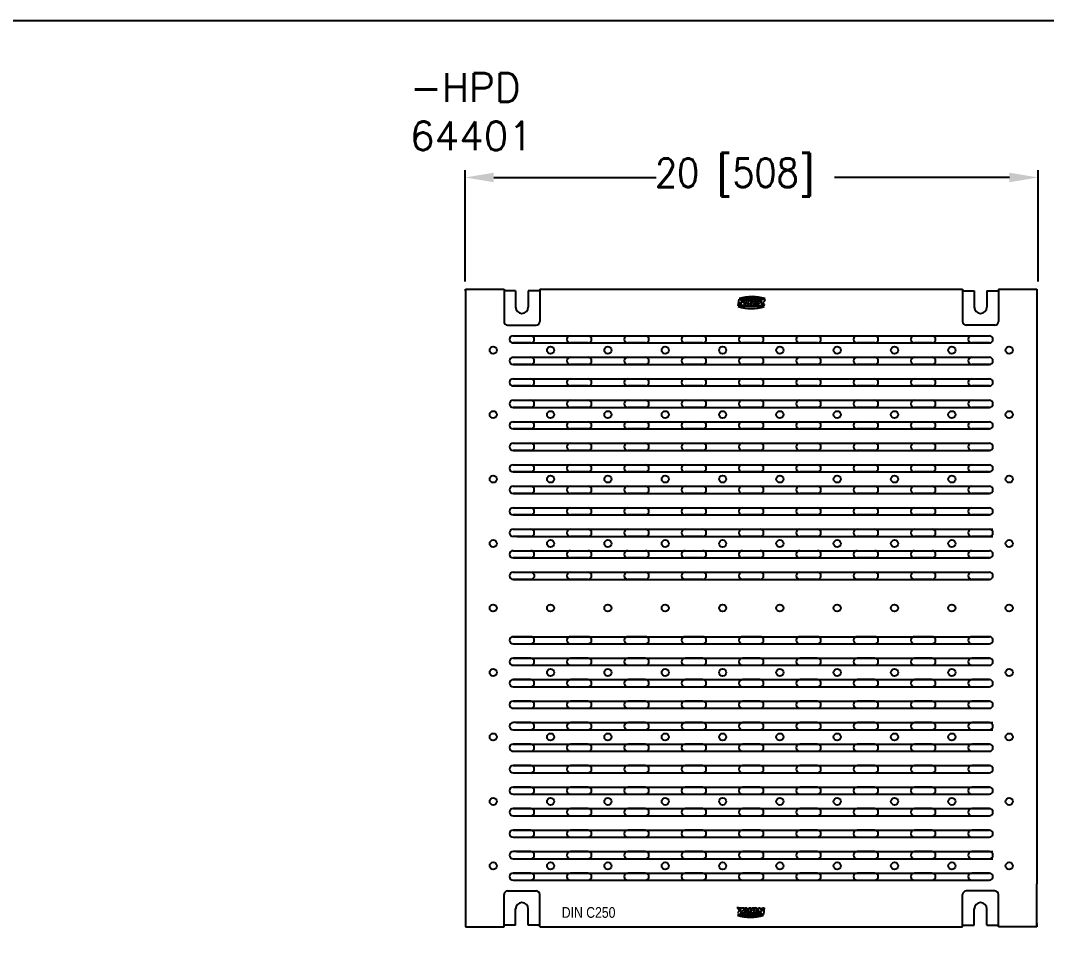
# Model space of a CAD drawing. Extents: x 196 to 587, y -81 to 16.
# Drawn here: x 393.94 to 429.73, y -16.42 to 15.66 of the extents above; entities that cross this region are included whole.
import ezdxf

# ---------------------------------------------------------------- set-up
doc = ezdxf.new("R2010")
doc.units = 0
doc.header["$LTSCALE"] = 4
doc.header["$MEASUREMENT"] = 0
doc.layers.get('0').update_dxf_attribs({"linetype": 'CONTINUOUS'})
doc.layers.get('DEFPOINTS').update_dxf_attribs({"linetype": 'CONTINUOUS'})
doc.layers.add('DIM', color=2, linetype='CONTINUOUS')
doc.styles.add('FT_FONT', font='ROMANS.SHX', dxfattribs={"width": 0.9})
doc.styles.get("Standard").update_dxf_attribs({"font": 'txt.shx', "height": 1})
doc.styles.add('STYLE2', font='txt', dxfattribs={"width": 0.85})
doc.dimstyles.get("Standard").update_dxf_attribs({"dimtxt": 0.384208, "dimasz": 0.1875, "dimexe": 0.612, "dimexo": 0.2125, "dimgap": 0.09, "dimtad": 0, "dimtih": 1, "dimtoh": 1, "dimdec": 4, "dimzin": 0, "dimdsep": 46, "dimtxsty": 'FT_FONT', "dimcen": 0.306, "dimadec": 0, "dimazin": 0, "dimtfac": 1, "dimtdec": 4, "dimtofl": 0, "dimtmove": 0, "dimatfit": 3, "dimfxl": 0, "dimtolj": 1, "dimtzin": 0, "dimarcsym": 0})

# ---------------------------------------------------------------- blocks, each defined once
blk = doc.blocks.new('*U73')
at = {"layer": 'DIM', "color": 250, "style": 'FT_FONT', "width": 0.9}
blk.add_text('20 [508]', height=1, dxfattribs=at).set_placement((416.072, 9.846))
blk = doc.blocks.new('*D9')
at = {"layer": 'DEFPOINTS', "color": 0}
for p in [(429.439, 10.179), (409.447, 6.278), (429.439, 6.278)]:
    blk.add_point(p, dxfattribs=at)
at = {"layer": 'DIM', "color": 250}
for p, q in [((409.447, 6.553), (409.447, 10.429)), ((429.439, 6.553), (429.439, 10.429)), ((410.447, 10.179), (416.11, 10.179)), ((428.439, 10.179), (422.333, 10.179))]:
    blk.add_line(p, q, dxfattribs=at)
for points in [[(410.447, 10.346), (410.447, 10.013), (409.447, 10.179)], [(428.439, 10.346), (428.439, 10.013), (429.439, 10.179)]]:
    blk.add_solid(points, dxfattribs=at)
at = {"layer": 'DIM'}
blk.add_blockref('*U73', (0, 0), dxfattribs=at)

msp = doc.modelspace()

# ---------------------------------------------------------------- linework, layer by layer
at = {"color": 250}
for p, q in [((409.46115, 6.27781), (409.46115, 4.77781)), ((409.46115, 6.27781), (410.8049, 6.27781)), ((410.8049, 6.27781), (410.8049, 5.15281)), ((411.21115, 6.22525), (410.8049, 6.22525)), ((411.21115, 6.22525), (411.21115, 5.65281)), ((411.64865, 6.22525), (411.64865, 5.65281)), ((412.0549, 6.22525), (411.64865, 6.22525)), ((412.0549, 6.27781), (426.8049, 6.27781)), ((412.0549, 6.27781), (412.0549, 5.15281)), ((426.8049, 6.27781), (426.8049, 5.15281)), ((426.8049, 6.22525), (427.21115, 6.22525)), ((427.21115, 6.22525), (427.21115, 5.65281)), ((427.64865, 6.22525), (427.64865, 5.65281)), ((427.64865, 6.22525), (428.0549, 6.22525)), ((428.0549, 6.27781), (428.0549, 5.15281)), ((428.0549, 6.27781), (429.39865, 6.27781)), ((429.39865, 6.27781), (429.39865, -14.47219)), ((418.97567, 5.69699), (419.00474, 5.92954)), ((419.91369, 5.95538), (419.00474, 5.95538)), ((419.00474, 5.92954), (419.06984, 5.92954)), ((419.04077, 5.69699), (419.05632, 5.82138)), ((419.11564, 5.69699), (419.05632, 5.82138)), ((419.12916, 5.80515), (419.06984, 5.92954)), ((419.12916, 5.80515), (419.14471, 5.92954)), ((419.14471, 5.92954), (419.20981, 5.92954)), ((419.18074, 5.69699), (419.20981, 5.92954)), ((419.21901, 5.76671), (419.22027, 5.77674)), ((419.23935, 5.92954), (419.25932, 5.82683)), ((419.23937, 5.92954), (419.30447, 5.92954)), ((419.29796, 5.76987), (419.2988, 5.77655)), ((419.30447, 5.92954), (419.32068, 5.84614)), ((419.35751, 5.75495), (419.31113, 5.75495)), ((419.36167, 5.78818), (419.31196, 5.78818)), ((419.36891, 5.84614), (419.32068, 5.84614)), ((419.35751, 5.75495), (419.36167, 5.78818)), ((419.36891, 5.84614), (419.37934, 5.92954)), ((419.37934, 5.92954), (419.44444, 5.92954)), ((419.41537, 5.69699), (419.44444, 5.92954)), ((419.44493, 5.69699), (419.46268, 5.83901)), ((419.52732, 5.83536), (419.51003, 5.69699)), ((419.56333, 5.87157), (419.56008, 5.87157)), ((419.56523, 5.92954), (419.59125, 5.92954)), ((419.5849, 5.69699), (419.60236, 5.83672)), ((419.65, 5.69699), (419.66817, 5.84241)), ((419.67955, 5.69699), (419.6868, 5.75495)), ((419.6868, 5.75495), (419.81627, 5.87157)), ((419.70137, 5.87157), (419.70862, 5.92954)), ((419.70137, 5.87157), (419.81627, 5.87157)), ((419.70862, 5.92954), (419.91369, 5.92954)), ((419.77696, 5.75495), (419.90644, 5.87157)), ((419.89187, 5.75495), (419.77696, 5.75495)), ((419.88462, 5.69699), (419.89187, 5.75495)), ((419.90644, 5.87157), (419.91369, 5.92954)), ((419.04077, 5.69699), (418.97567, 5.69699)), ((419.88462, 5.67115), (418.97567, 5.67115)), ((419.18074, 5.69699), (419.11564, 5.69699)), ((419.41537, 5.69699), (419.28054, 5.69699)), ((419.51003, 5.69699), (419.44493, 5.69699)), ((419.65, 5.69699), (419.5849, 5.69699)), ((419.88462, 5.69699), (419.67955, 5.69699)), ((410.9299, 5.02781), (411.9299, 5.02781)), ((427.9299, 5.02781), (426.9299, 5.02781)), ((409.46115, 4.77781), (409.46115, -14.47219)), ((411.1199, 4.65281), (411.73717, 4.65281)), ((411.1199, 4.65281), (427.73717, 4.65281)), ((411.73717, 4.40281), (411.1199, 4.40281)), ((411.12218, 4.40281), (427.73717, 4.40281)), ((413.1199, 4.65281), (413.73717, 4.65281)), ((413.73717, 4.40281), (413.1199, 4.40281)), ((415.1199, 4.65281), (415.73717, 4.65281)), ((415.73717, 4.40281), (415.1199, 4.40281)), ((417.1199, 4.65281), (417.73717, 4.65281)), ((417.73717, 4.40281), (417.1199, 4.40281)), ((419.1199, 4.65281), (419.73717, 4.65281)), ((419.73717, 4.40281), (419.1199, 4.40281)), ((421.1199, 4.65281), (421.73717, 4.65281)), ((421.73717, 4.40281), (421.1199, 4.40281)), ((423.1199, 4.65281), (423.73717, 4.65281)), ((423.73717, 4.40281), (423.1199, 4.40281)), ((425.1199, 4.65281), (425.73717, 4.65281)), ((425.73717, 4.40281), (425.1199, 4.40281)), ((427.1199, 4.65281), (427.73717, 4.65281)), ((427.73717, 4.40281), (427.1199, 4.40281)), ((411.1199, 3.90281), (411.73717, 3.90281)), ((411.1199, 3.90281), (427.73717, 3.90281)), ((411.73717, 3.65281), (411.1199, 3.65281)), ((411.12218, 3.65281), (427.73717, 3.65281)), ((413.1199, 3.90281), (413.73717, 3.90281)), ((413.73717, 3.65281), (413.1199, 3.65281)), ((415.1199, 3.90281), (415.73717, 3.90281)), ((415.73717, 3.65281), (415.1199, 3.65281)), ((417.1199, 3.90281), (417.73717, 3.90281)), ((417.73717, 3.65281), (417.1199, 3.65281)), ((419.1199, 3.90281), (419.73717, 3.90281)), ((419.73717, 3.65281), (419.1199, 3.65281)), ((421.1199, 3.90281), (421.73717, 3.90281)), ((421.73717, 3.65281), (421.1199, 3.65281)), ((423.1199, 3.90281), (423.73717, 3.90281)), ((423.73717, 3.65281), (423.1199, 3.65281)), ((425.1199, 3.90281), (425.73717, 3.90281)), ((425.73717, 3.65281), (425.1199, 3.65281)), ((427.1199, 3.90281), (427.73717, 3.90281)), ((427.73717, 3.65281), (427.1199, 3.65281)), ((411.1199, 3.15281), (411.73717, 3.15281)), ((411.1199, 3.15281), (427.73717, 3.15281)), ((411.73717, 2.90281), (411.1199, 2.90281)), ((411.12218, 2.90281), (427.73717, 2.90281)), ((413.1199, 3.15281), (413.73717, 3.15281)), ((413.73717, 2.90281), (413.1199, 2.90281)), ((415.1199, 3.15281), (415.73717, 3.15281)), ((415.73717, 2.90281), (415.1199, 2.90281)), ((417.1199, 3.15281), (417.73717, 3.15281)), ((417.73717, 2.90281), (417.1199, 2.90281)), ((419.1199, 3.15281), (419.73717, 3.15281)), ((419.73717, 2.90281), (419.1199, 2.90281)), ((421.1199, 3.15281), (421.73717, 3.15281)), ((421.73717, 2.90281), (421.1199, 2.90281)), ((423.1199, 3.15281), (423.73717, 3.15281)), ((423.73717, 2.90281), (423.1199, 2.90281)), ((425.1199, 3.15281), (425.73717, 3.15281)), ((425.73717, 2.90281), (425.1199, 2.90281)), ((427.1199, 3.15281), (427.73717, 3.15281)), ((427.73717, 2.90281), (427.1199, 2.90281)), ((411.1199, 2.40281), (411.73717, 2.40281)), ((411.1199, 2.40281), (427.73717, 2.40281)), ((411.73717, 2.15281), (411.1199, 2.15281)), ((411.12218, 2.15281), (427.73717, 2.15281)), ((413.1199, 2.40281), (413.73717, 2.40281)), ((413.73717, 2.15281), (413.1199, 2.15281)), ((415.1199, 2.40281), (415.73717, 2.40281)), ((415.73717, 2.15281), (415.1199, 2.15281)), ((417.1199, 2.40281), (417.73717, 2.40281)), ((417.73717, 2.15281), (417.1199, 2.15281)), ((419.1199, 2.40281), (419.73717, 2.40281)), ((419.73717, 2.15281), (419.1199, 2.15281)), ((421.1199, 2.40281), (421.73717, 2.40281)), ((421.73717, 2.15281), (421.1199, 2.15281)), ((423.1199, 2.40281), (423.73717, 2.40281)), ((423.73717, 2.15281), (423.1199, 2.15281)), ((425.1199, 2.40281), (425.73717, 2.40281)), ((425.73717, 2.15281), (425.1199, 2.15281)), ((427.1199, 2.40281), (427.73717, 2.40281)), ((427.73717, 2.15281), (427.1199, 2.15281)), ((411.1199, 1.65281), (411.73717, 1.65281)), ((411.1199, 1.65281), (427.73717, 1.65281)), ((413.1199, 1.65281), (413.73717, 1.65281)), ((415.1199, 1.65281), (415.73717, 1.65281)), ((417.1199, 1.65281), (417.73717, 1.65281)), ((419.1199, 1.65281), (419.73717, 1.65281)), ((421.1199, 1.65281), (421.73717, 1.65281)), ((423.1199, 1.65281), (423.73717, 1.65281)), ((425.1199, 1.65281), (425.73717, 1.65281)), ((427.1199, 1.65281), (427.73717, 1.65281)), ((411.73717, 1.40281), (411.1199, 1.40281)), ((411.12218, 1.40281), (427.73717, 1.40281)), ((413.73717, 1.40281), (413.1199, 1.40281)), ((415.73717, 1.40281), (415.1199, 1.40281)), ((417.73717, 1.40281), (417.1199, 1.40281)), ((419.73717, 1.40281), (419.1199, 1.40281)), ((421.73717, 1.40281), (421.1199, 1.40281)), ((423.73717, 1.40281), (423.1199, 1.40281)), ((425.73717, 1.40281), (425.1199, 1.40281)), ((427.73717, 1.40281), (427.1199, 1.40281)), ((411.1199, 0.90281), (411.73717, 0.90281)), ((411.1199, 0.90281), (427.73717, 0.90281)), ((413.1199, 0.90281), (413.73717, 0.90281)), ((415.1199, 0.90281), (415.73717, 0.90281)), ((417.1199, 0.90281), (417.73717, 0.90281)), ((419.1199, 0.90281), (419.73717, 0.90281)), ((421.1199, 0.90281), (421.73717, 0.90281)), ((423.1199, 0.90281), (423.73717, 0.90281)), ((425.1199, 0.90281), (425.73717, 0.90281)), ((427.1199, 0.90281), (427.73717, 0.90281)), ((411.73717, 0.65281), (411.1199, 0.65281)), ((411.12218, 0.65281), (427.73717, 0.65281)), ((413.73717, 0.65281), (413.1199, 0.65281)), ((415.73717, 0.65281), (415.1199, 0.65281)), ((417.73717, 0.65281), (417.1199, 0.65281)), ((419.73717, 0.65281), (419.1199, 0.65281)), ((421.73717, 0.65281), (421.1199, 0.65281)), ((423.73717, 0.65281), (423.1199, 0.65281)), ((425.73717, 0.65281), (425.1199, 0.65281)), ((427.73717, 0.65281), (427.1199, 0.65281)), ((411.1199, 0.15281), (411.73717, 0.15281)), ((411.1199, 0.15281), (427.73717, 0.15281)), ((413.1199, 0.15281), (413.73717, 0.15281)), ((415.1199, 0.15281), (415.73717, 0.15281)), ((417.1199, 0.15281), (417.73717, 0.15281)), ((419.1199, 0.15281), (419.73717, 0.15281)), ((421.1199, 0.15281), (421.73717, 0.15281)), ((423.1199, 0.15281), (423.73717, 0.15281)), ((425.1199, 0.15281), (425.73717, 0.15281)), ((427.1199, 0.15281), (427.73717, 0.15281)), ((411.73717, -0.09719), (411.1199, -0.09719)), ((411.12218, -0.09719), (427.73717, -0.09719)), ((413.73717, -0.09719), (413.1199, -0.09719)), ((415.73717, -0.09719), (415.1199, -0.09719)), ((417.73717, -0.09719), (417.1199, -0.09719)), ((419.73717, -0.09719), (419.1199, -0.09719)), ((421.73717, -0.09719), (421.1199, -0.09719)), ((423.73717, -0.09719), (423.1199, -0.09719)), ((425.73717, -0.09719), (425.1199, -0.09719)), ((427.73717, -0.09719), (427.1199, -0.09719)), ((411.1199, -0.59719), (411.73717, -0.59719)), ((411.1199, -0.59719), (427.73717, -0.59719)), ((413.1199, -0.59719), (413.73717, -0.59719)), ((415.1199, -0.59719), (415.73717, -0.59719)), ((417.1199, -0.59719), (417.73717, -0.59719)), ((419.1199, -0.59719), (419.73717, -0.59719)), ((421.1199, -0.59719), (421.73717, -0.59719)), ((423.1199, -0.59719), (423.73717, -0.59719)), ((425.1199, -0.59719), (425.73717, -0.59719)), ((427.1199, -0.59719), (427.73717, -0.59719)), ((411.73717, -0.84719), (411.1199, -0.84719)), ((411.12218, -0.84719), (427.73717, -0.84719)), ((413.73717, -0.84719), (413.1199, -0.84719)), ((415.73717, -0.84719), (415.1199, -0.84719)), ((417.73717, -0.84719), (417.1199, -0.84719)), ((419.73717, -0.84719), (419.1199, -0.84719)), ((421.73717, -0.84719), (421.1199, -0.84719)), ((423.73717, -0.84719), (423.1199, -0.84719)), ((425.73717, -0.84719), (425.1199, -0.84719)), ((427.73717, -0.84719), (427.1199, -0.84719)), ((411.1199, -1.34719), (411.73717, -1.34719)), ((411.1199, -1.34719), (427.73717, -1.34719)), ((413.1199, -1.34719), (413.73717, -1.34719)), ((415.1199, -1.34719), (415.73717, -1.34719)), ((417.1199, -1.34719), (417.73717, -1.34719)), ((419.1199, -1.34719), (419.73717, -1.34719)), ((421.1199, -1.34719), (421.73717, -1.34719)), ((423.1199, -1.34719), (423.73717, -1.34719)), ((425.1199, -1.34719), (425.73717, -1.34719)), ((427.1199, -1.34719), (427.73717, -1.34719)), ((411.73717, -1.59719), (411.1199, -1.59719)), ((411.12218, -1.59719), (427.73717, -1.59719)), ((413.73717, -1.59719), (413.1199, -1.59719)), ((415.73717, -1.59719), (415.1199, -1.59719)), ((417.73717, -1.59719), (417.1199, -1.59719)), ((419.73717, -1.59719), (419.1199, -1.59719)), ((421.73717, -1.59719), (421.1199, -1.59719)), ((423.73717, -1.59719), (423.1199, -1.59719)), ((425.73717, -1.59719), (425.1199, -1.59719)), ((427.73717, -1.59719), (427.1199, -1.59719)), ((411.1199, -2.09719), (411.73717, -2.09719)), ((411.2449, -2.09719), (427.86217, -2.09719)), ((413.1199, -2.09719), (413.73717, -2.09719)), ((415.1199, -2.09719), (415.73717, -2.09719)), ((417.1199, -2.09719), (417.73717, -2.09719)), ((419.1199, -2.09719), (419.73717, -2.09719)), ((421.1199, -2.09719), (421.73717, -2.09719)), ((423.1199, -2.09719), (423.73717, -2.09719)), ((425.1199, -2.09719), (425.73717, -2.09719)), ((427.1199, -2.09719), (427.73717, -2.09719)), ((411.73717, -2.34719), (411.1199, -2.34719)), ((411.24718, -2.34719), (427.86217, -2.34719)), ((413.73717, -2.34719), (413.1199, -2.34719)), ((415.73717, -2.34719), (415.1199, -2.34719)), ((417.73717, -2.34719), (417.1199, -2.34719)), ((419.73717, -2.34719), (419.1199, -2.34719)), ((421.73717, -2.34719), (421.1199, -2.34719)), ((423.73717, -2.34719), (423.1199, -2.34719)), ((425.73717, -2.34719), (425.1199, -2.34719)), ((427.73717, -2.34719), (427.1199, -2.34719)), ((411.1199, -2.84719), (411.73717, -2.84719)), ((411.1199, -2.84719), (427.73717, -2.84719)), ((413.1199, -2.84719), (413.73717, -2.84719)), ((415.1199, -2.84719), (415.73717, -2.84719)), ((417.1199, -2.84719), (417.73717, -2.84719)), ((419.1199, -2.84719), (419.73717, -2.84719)), ((421.1199, -2.84719), (421.73717, -2.84719)), ((423.1199, -2.84719), (423.73717, -2.84719)), ((425.1199, -2.84719), (425.73717, -2.84719)), ((427.1199, -2.84719), (427.73717, -2.84719)), ((411.73717, -3.09719), (411.1199, -3.09719)), ((411.12218, -3.09719), (427.73717, -3.09719)), ((413.73717, -3.09719), (413.1199, -3.09719)), ((415.73717, -3.09719), (415.1199, -3.09719)), ((417.73717, -3.09719), (417.1199, -3.09719)), ((419.73717, -3.09719), (419.1199, -3.09719)), ((421.73717, -3.09719), (421.1199, -3.09719)), ((423.73717, -3.09719), (423.1199, -3.09719)), ((425.73717, -3.09719), (425.1199, -3.09719)), ((427.73717, -3.09719), (427.1199, -3.09719)), ((411.1199, -3.59719), (427.73717, -3.59719)), ((411.12218, -3.84719), (427.73717, -3.84719)), ((413.1199, -3.59719), (413.73717, -3.59719)), ((413.73717, -3.84719), (413.1199, -3.84719)), ((415.1199, -3.59719), (415.73717, -3.59719)), ((415.73717, -3.84719), (415.1199, -3.84719)), ((417.1199, -3.59719), (417.73717, -3.59719)), ((417.73717, -3.84719), (417.1199, -3.84719)), ((419.1199, -3.59719), (419.73717, -3.59719)), ((419.73717, -3.84719), (419.1199, -3.84719)), ((421.1199, -3.59719), (421.73717, -3.59719)), ((421.73717, -3.84719), (421.1199, -3.84719)), ((423.1199, -3.59719), (423.73717, -3.59719)), ((423.73717, -3.84719), (423.1199, -3.84719)), ((425.1199, -3.59719), (425.73717, -3.59719)), ((425.73717, -3.84719), (425.1199, -3.84719)), ((427.1199, -3.59719), (427.73717, -3.59719)), ((427.73717, -3.84719), (427.1199, -3.84719)), ((411.73717, -5.84719), (411.1199, -5.84719)), ((411.1199, -5.84719), (427.73717, -5.84719)), ((413.73717, -5.84719), (413.1199, -5.84719)), ((415.73717, -5.84719), (415.1199, -5.84719)), ((417.73717, -5.84719), (417.1199, -5.84719)), ((419.73717, -5.84719), (419.1199, -5.84719)), ((421.73717, -5.84719), (421.1199, -5.84719)), ((423.73717, -5.84719), (423.1199, -5.84719)), ((425.73717, -5.84719), (425.1199, -5.84719)), ((427.73717, -5.84719), (427.1199, -5.84719)), ((411.1199, -6.09719), (411.73717, -6.09719)), ((411.12218, -6.09719), (427.73717, -6.09719)), ((413.1199, -6.09719), (413.73717, -6.09719)), ((415.1199, -6.09719), (415.73717, -6.09719)), ((417.1199, -6.09719), (417.73717, -6.09719)), ((419.1199, -6.09719), (419.73717, -6.09719)), ((421.1199, -6.09719), (421.73717, -6.09719)), ((423.1199, -6.09719), (423.73717, -6.09719)), ((425.1199, -6.09719), (425.73717, -6.09719)), ((427.1199, -6.09719), (427.73717, -6.09719)), ((411.73717, -6.59719), (411.1199, -6.59719)), ((411.1199, -6.59719), (427.73717, -6.59719)), ((413.73717, -6.59719), (413.1199, -6.59719)), ((415.73717, -6.59719), (415.1199, -6.59719)), ((417.73717, -6.59719), (417.1199, -6.59719)), ((419.73717, -6.59719), (419.1199, -6.59719)), ((421.73717, -6.59719), (421.1199, -6.59719)), ((423.73717, -6.59719), (423.1199, -6.59719)), ((425.73717, -6.59719), (425.1199, -6.59719)), ((427.73717, -6.59719), (427.1199, -6.59719)), ((411.1199, -6.84719), (411.73717, -6.84719)), ((411.12218, -6.84719), (427.73717, -6.84719)), ((413.1199, -6.84719), (413.73717, -6.84719)), ((415.1199, -6.84719), (415.73717, -6.84719)), ((417.1199, -6.84719), (417.73717, -6.84719)), ((419.1199, -6.84719), (419.73717, -6.84719)), ((421.1199, -6.84719), (421.73717, -6.84719)), ((423.1199, -6.84719), (423.73717, -6.84719)), ((425.1199, -6.84719), (425.73717, -6.84719)), ((427.1199, -6.84719), (427.73717, -6.84719)), ((411.73717, -7.34719), (411.1199, -7.34719)), ((411.1199, -7.34719), (427.73717, -7.34719)), ((413.73717, -7.34719), (413.1199, -7.34719)), ((415.73717, -7.34719), (415.1199, -7.34719)), ((417.73717, -7.34719), (417.1199, -7.34719)), ((419.73717, -7.34719), (419.1199, -7.34719)), ((421.73717, -7.34719), (421.1199, -7.34719)), ((423.73717, -7.34719), (423.1199, -7.34719)), ((425.73717, -7.34719), (425.1199, -7.34719)), ((427.73717, -7.34719), (427.1199, -7.34719)), ((411.1199, -7.59719), (411.73717, -7.59719)), ((411.12218, -7.59719), (427.73717, -7.59719)), ((413.1199, -7.59719), (413.73717, -7.59719)), ((415.1199, -7.59719), (415.73717, -7.59719)), ((417.1199, -7.59719), (417.73717, -7.59719)), ((419.1199, -7.59719), (419.73717, -7.59719)), ((421.1199, -7.59719), (421.73717, -7.59719)), ((423.1199, -7.59719), (423.73717, -7.59719)), ((425.1199, -7.59719), (425.73717, -7.59719)), ((427.1199, -7.59719), (427.73717, -7.59719)), ((411.73717, -8.09719), (411.1199, -8.09719)), ((411.1199, -8.09719), (427.73717, -8.09719)), ((413.73717, -8.09719), (413.1199, -8.09719)), ((415.73717, -8.09719), (415.1199, -8.09719)), ((417.73717, -8.09719), (417.1199, -8.09719)), ((419.73717, -8.09719), (419.1199, -8.09719)), ((421.73717, -8.09719), (421.1199, -8.09719)), ((423.73717, -8.09719), (423.1199, -8.09719)), ((425.73717, -8.09719), (425.1199, -8.09719)), ((427.73717, -8.09719), (427.1199, -8.09719)), ((411.1199, -8.34719), (411.73717, -8.34719)), ((411.12218, -8.34719), (427.73717, -8.34719)), ((413.1199, -8.34719), (413.73717, -8.34719)), ((415.1199, -8.34719), (415.73717, -8.34719)), ((417.1199, -8.34719), (417.73717, -8.34719)), ((419.1199, -8.34719), (419.73717, -8.34719)), ((421.1199, -8.34719), (421.73717, -8.34719)), ((423.1199, -8.34719), (423.73717, -8.34719)), ((425.1199, -8.34719), (425.73717, -8.34719)), ((427.1199, -8.34719), (427.73717, -8.34719)), ((411.73717, -8.84719), (411.1199, -8.84719)), ((411.2449, -8.84719), (427.86217, -8.84719)), ((413.73717, -8.84719), (413.1199, -8.84719)), ((415.73717, -8.84719), (415.1199, -8.84719)), ((417.73717, -8.84719), (417.1199, -8.84719)), ((419.73717, -8.84719), (419.1199, -8.84719)), ((421.73717, -8.84719), (421.1199, -8.84719)), ((423.73717, -8.84719), (423.1199, -8.84719)), ((425.73717, -8.84719), (425.1199, -8.84719)), ((427.73717, -8.84719), (427.1199, -8.84719)), ((411.1199, -9.09719), (411.73717, -9.09719)), ((411.24718, -9.09719), (427.86217, -9.09719)), ((413.1199, -9.09719), (413.73717, -9.09719)), ((415.1199, -9.09719), (415.73717, -9.09719)), ((417.1199, -9.09719), (417.73717, -9.09719)), ((419.1199, -9.09719), (419.73717, -9.09719)), ((421.1199, -9.09719), (421.73717, -9.09719)), ((423.1199, -9.09719), (423.73717, -9.09719)), ((425.1199, -9.09719), (425.73717, -9.09719)), ((427.1199, -9.09719), (427.73717, -9.09719)), ((411.73717, -9.59719), (411.1199, -9.59719)), ((411.1199, -9.59719), (427.73717, -9.59719)), ((413.73717, -9.59719), (413.1199, -9.59719)), ((415.73717, -9.59719), (415.1199, -9.59719)), ((417.73717, -9.59719), (417.1199, -9.59719)), ((419.73717, -9.59719), (419.1199, -9.59719)), ((421.73717, -9.59719), (421.1199, -9.59719)), ((423.73717, -9.59719), (423.1199, -9.59719)), ((425.73717, -9.59719), (425.1199, -9.59719)), ((427.73717, -9.59719), (427.1199, -9.59719)), ((411.1199, -9.84719), (411.73717, -9.84719)), ((411.12218, -9.84719), (427.73717, -9.84719)), ((413.1199, -9.84719), (413.73717, -9.84719)), ((415.1199, -9.84719), (415.73717, -9.84719)), ((417.1199, -9.84719), (417.73717, -9.84719)), ((419.1199, -9.84719), (419.73717, -9.84719)), ((421.1199, -9.84719), (421.73717, -9.84719)), ((423.1199, -9.84719), (423.73717, -9.84719)), ((425.1199, -9.84719), (425.73717, -9.84719)), ((427.1199, -9.84719), (427.73717, -9.84719)), ((411.73717, -10.34719), (411.1199, -10.34719)), ((411.1199, -10.34719), (427.73717, -10.34719)), ((413.73717, -10.34719), (413.1199, -10.34719)), ((415.73717, -10.34719), (415.1199, -10.34719)), ((417.73717, -10.34719), (417.1199, -10.34719)), ((419.73717, -10.34719), (419.1199, -10.34719)), ((421.73717, -10.34719), (421.1199, -10.34719)), ((423.73717, -10.34719), (423.1199, -10.34719)), ((425.73717, -10.34719), (425.1199, -10.34719)), ((427.73717, -10.34719), (427.1199, -10.34719)), ((411.1199, -10.59719), (411.73717, -10.59719)), ((411.12218, -10.59719), (427.73717, -10.59719)), ((413.1199, -10.59719), (413.73717, -10.59719)), ((415.1199, -10.59719), (415.73717, -10.59719)), ((417.1199, -10.59719), (417.73717, -10.59719)), ((419.1199, -10.59719), (419.73717, -10.59719)), ((421.1199, -10.59719), (421.73717, -10.59719)), ((423.1199, -10.59719), (423.73717, -10.59719)), ((425.1199, -10.59719), (425.73717, -10.59719)), ((427.1199, -10.59719), (427.73717, -10.59719)), ((411.73717, -11.09719), (411.1199, -11.09719)), ((411.1199, -11.09719), (427.73717, -11.09719)), ((411.1199, -11.34719), (411.73717, -11.34719)), ((411.12218, -11.34719), (427.73717, -11.34719)), ((413.73717, -11.09719), (413.1199, -11.09719)), ((413.1199, -11.34719), (413.73717, -11.34719)), ((415.73717, -11.09719), (415.1199, -11.09719)), ((415.1199, -11.34719), (415.73717, -11.34719)), ((417.73717, -11.09719), (417.1199, -11.09719)), ((417.1199, -11.34719), (417.73717, -11.34719)), ((419.73717, -11.09719), (419.1199, -11.09719)), ((419.1199, -11.34719), (419.73717, -11.34719)), ((421.73717, -11.09719), (421.1199, -11.09719)), ((421.1199, -11.34719), (421.73717, -11.34719)), ((423.73717, -11.09719), (423.1199, -11.09719)), ((423.1199, -11.34719), (423.73717, -11.34719)), ((425.73717, -11.09719), (425.1199, -11.09719)), ((425.1199, -11.34719), (425.73717, -11.34719)), ((427.73717, -11.09719), (427.1199, -11.09719)), ((427.1199, -11.34719), (427.73717, -11.34719)), ((411.73717, -11.84719), (411.1199, -11.84719)), ((411.1199, -11.84719), (427.73717, -11.84719)), ((411.1199, -12.09719), (411.73717, -12.09719)), ((411.12218, -12.09719), (427.73717, -12.09719)), ((413.73717, -11.84719), (413.1199, -11.84719)), ((413.1199, -12.09719), (413.73717, -12.09719)), ((415.73717, -11.84719), (415.1199, -11.84719)), ((415.1199, -12.09719), (415.73717, -12.09719)), ((417.73717, -11.84719), (417.1199, -11.84719)), ((417.1199, -12.09719), (417.73717, -12.09719)), ((419.73717, -11.84719), (419.1199, -11.84719)), ((419.1199, -12.09719), (419.73717, -12.09719)), ((421.73717, -11.84719), (421.1199, -11.84719)), ((421.1199, -12.09719), (421.73717, -12.09719)), ((423.73717, -11.84719), (423.1199, -11.84719)), ((423.1199, -12.09719), (423.73717, -12.09719)), ((425.73717, -11.84719), (425.1199, -11.84719)), ((425.1199, -12.09719), (425.73717, -12.09719)), ((427.73717, -11.84719), (427.1199, -11.84719)), ((427.1199, -12.09719), (427.73717, -12.09719)), ((411.73717, -12.59719), (411.1199, -12.59719)), ((411.1199, -12.59719), (427.73717, -12.59719)), ((411.1199, -12.84719), (411.73717, -12.84719)), ((411.12218, -12.84719), (427.73717, -12.84719)), ((413.73717, -12.59719), (413.1199, -12.59719)), ((413.1199, -12.84719), (413.73717, -12.84719)), ((415.73717, -12.59719), (415.1199, -12.59719)), ((415.1199, -12.84719), (415.73717, -12.84719)), ((417.73717, -12.59719), (417.1199, -12.59719)), ((417.1199, -12.84719), (417.73717, -12.84719)), ((419.73717, -12.59719), (419.1199, -12.59719)), ((419.1199, -12.84719), (419.73717, -12.84719)), ((421.73717, -12.59719), (421.1199, -12.59719)), ((421.1199, -12.84719), (421.73717, -12.84719)), ((423.73717, -12.59719), (423.1199, -12.59719)), ((423.1199, -12.84719), (423.73717, -12.84719)), ((425.73717, -12.59719), (425.1199, -12.59719)), ((425.1199, -12.84719), (425.73717, -12.84719)), ((427.73717, -12.59719), (427.1199, -12.59719)), ((427.1199, -12.84719), (427.73717, -12.84719)), ((411.73717, -13.34719), (411.1199, -13.34719)), ((411.1199, -13.59719), (411.73717, -13.59719)), ((411.2449, -13.34719), (427.86217, -13.34719)), ((411.24718, -13.59719), (427.86217, -13.59719)), ((413.73717, -13.34719), (413.1199, -13.34719)), ((413.1199, -13.59719), (413.73717, -13.59719)), ((415.73717, -13.34719), (415.1199, -13.34719)), ((415.1199, -13.59719), (415.73717, -13.59719)), ((417.73717, -13.34719), (417.1199, -13.34719)), ((417.1199, -13.59719), (417.73717, -13.59719)), ((419.73717, -13.34719), (419.1199, -13.34719)), ((419.1199, -13.59719), (419.73717, -13.59719)), ((421.73717, -13.34719), (421.1199, -13.34719)), ((421.1199, -13.59719), (421.73717, -13.59719)), ((423.73717, -13.34719), (423.1199, -13.34719)), ((423.1199, -13.59719), (423.73717, -13.59719)), ((425.73717, -13.34719), (425.1199, -13.34719)), ((425.1199, -13.59719), (425.73717, -13.59719)), ((427.73717, -13.34719), (427.1199, -13.34719)), ((427.1199, -13.59719), (427.73717, -13.59719)), ((411.73717, -14.09719), (411.1199, -14.09719)), ((411.1199, -14.09719), (427.73717, -14.09719)), ((413.73717, -14.09719), (413.1199, -14.09719)), ((415.73717, -14.09719), (415.1199, -14.09719)), ((417.73717, -14.09719), (417.1199, -14.09719)), ((419.73717, -14.09719), (419.1199, -14.09719)), ((421.73717, -14.09719), (421.1199, -14.09719)), ((423.73717, -14.09719), (423.1199, -14.09719)), ((425.73717, -14.09719), (425.1199, -14.09719)), ((427.73717, -14.09719), (427.1199, -14.09719)), ((409.46115, -14.47219), (409.46115, -15.97219)), ((411.1199, -14.34719), (411.73717, -14.34719)), ((411.12218, -14.34719), (427.73717, -14.34719)), ((413.1199, -14.34719), (413.73717, -14.34719)), ((415.1199, -14.34719), (415.73717, -14.34719)), ((417.1199, -14.34719), (417.73717, -14.34719)), ((419.1199, -14.34719), (419.73717, -14.34719)), ((421.1199, -14.34719), (421.73717, -14.34719)), ((423.1199, -14.34719), (423.73717, -14.34719)), ((425.1199, -14.34719), (425.73717, -14.34719)), ((427.1199, -14.34719), (427.73717, -14.34719)), ((429.39865, -15.97219), (429.39865, -14.47219)), ((410.8049, -15.97219), (410.8049, -14.84719)), ((410.9299, -14.72219), (411.9299, -14.72219)), ((412.0549, -15.97219), (412.0549, -14.84719)), ((426.8049, -15.97219), (426.8049, -14.84719)), ((427.9299, -14.72219), (426.9299, -14.72219)), ((428.0549, -15.97219), (428.0549, -14.84719)), ((411.21115, -15.91964), (411.21115, -15.34719)), ((411.64865, -15.91964), (411.64865, -15.34719)), ((418.95336, -15.2805), (418.94612, -15.33847)), ((419.08309, -15.37059), (418.95361, -15.48721)), ((418.97543, -15.31263), (418.96819, -15.37059)), ((418.96819, -15.37059), (419.08309, -15.37059)), ((418.97543, -15.31263), (419.1805, -15.31263)), ((419.17325, -15.37059), (419.04378, -15.48721)), ((419.1805, -15.31263), (419.17325, -15.37059)), ((419.21006, -15.31263), (419.19188, -15.45805)), ((419.21006, -15.31263), (419.27516, -15.31263)), ((419.27516, -15.31263), (419.25769, -15.45236)), ((419.33273, -15.451), (419.35003, -15.31263)), ((419.35003, -15.31263), (419.41513, -15.31263)), ((419.41513, -15.31263), (419.39737, -15.45464)), ((419.44468, -15.31263), (419.41561, -15.54518)), ((419.44468, -15.31263), (419.57951, -15.31263)), ((419.50254, -15.37059), (419.49838, -15.40382)), ((419.50254, -15.37059), (419.54892, -15.37059)), ((419.56209, -15.38551), (419.56126, -15.39219)), ((419.64104, -15.38235), (419.63978, -15.39238)), ((419.67931, -15.31263), (419.65024, -15.54518)), ((419.67931, -15.31263), (419.74441, -15.31263)), ((419.74441, -15.31263), (419.80373, -15.43702)), ((419.81928, -15.31263), (419.80373, -15.43702)), ((419.81928, -15.31263), (419.88438, -15.31263)), ((419.88438, -15.31263), (419.85531, -15.54518)), ((427.21115, -15.91964), (427.21115, -15.34719)), ((427.64865, -15.91964), (427.64865, -15.34719)), ((419.15143, -15.54518), (418.94636, -15.54518)), ((418.94636, -15.57102), (419.85531, -15.57102)), ((419.15868, -15.48721), (419.04378, -15.48721)), ((419.15868, -15.48721), (419.15143, -15.54518)), ((419.29482, -15.54518), (419.2688, -15.54518)), ((419.29673, -15.48721), (419.29998, -15.48721)), ((419.48071, -15.54518), (419.41561, -15.54518)), ((419.49114, -15.46178), (419.48071, -15.54518)), ((419.49114, -15.46178), (419.53937, -15.46178)), ((419.49838, -15.40382), (419.54809, -15.40382)), ((419.55558, -15.54518), (419.53937, -15.46178)), ((419.62068, -15.54518), (419.55558, -15.54518)), ((419.6207, -15.54518), (419.60073, -15.44247)), ((419.71534, -15.54518), (419.65024, -15.54518)), ((419.73089, -15.42079), (419.71534, -15.54518)), ((419.73089, -15.42079), (419.79021, -15.54518)), ((419.85531, -15.54518), (419.79021, -15.54518)), ((409.46115, -15.97219), (410.8049, -15.97219)), ((411.21115, -15.91964), (410.8049, -15.91964)), ((412.0549, -15.91964), (411.64865, -15.91964)), ((412.0549, -15.97219), (426.8049, -15.97219)), ((426.8049, -15.91964), (427.21115, -15.91964)), ((427.64865, -15.91964), (428.0549, -15.91964)), ((429.39865, -15.97219), (428.0549, -15.97219))]:
    msp.add_line(p, q, dxfattribs=at)
for points in [[(409.47757, 6.01397), (409.47757, 6.01397), (409.47518, 6.11169), (409.47142, 6.19238), (409.46661, 6.24934), (409.46115, 6.27781)], [(429.38223, -15.70836), (429.38463, -15.80608), (429.38839, -15.88677), (429.39319, -15.94373), (429.39865, -15.97219)]]:
    msp.add_lwpolyline(points, dxfattribs=at)
at = {"color": 250, "flags": 128}
msp.add_lwpolyline([(411.1199, -3.59719), (411.73717, -3.59719, -1), (411.73717, -3.84719), (411.1199, -3.84719)], format="xyb", dxfattribs=at)
at = {"color": 250}
for centre in [(410.4299, 4.15281), (412.4299, 4.15281), (414.4299, 4.15281), (416.4299, 4.15281), (418.43271, 4.15277), (420.4299, 4.15281), (422.4299, 4.15281), (424.4299, 4.15281), (426.4299, 4.15281), (428.4299, 4.15281), (410.4299, 1.90281), (412.4299, 1.90281), (414.4299, 1.90281), (416.4299, 1.90281), (418.43271, 1.90277), (420.4299, 1.90281), (422.4299, 1.90281), (424.4299, 1.90281), (426.4299, 1.90281), (428.4299, 1.90281), (410.4299, -0.34719), (412.4299, -0.34719), (414.4299, -0.34719), (416.4299, -0.34719), (418.43271, -0.34723), (420.4299, -0.34719), (422.4299, -0.34719), (424.4299, -0.34719), (426.4299, -0.34719), (428.4299, -0.34719), (410.4299, -2.59719), (412.4299, -2.59719), (414.4299, -2.59719), (416.4299, -2.59719), (418.43271, -2.59723), (420.4299, -2.59719), (422.4299, -2.59719), (424.4299, -2.59719), (426.4299, -2.59719), (428.4299, -2.59719), (410.4299, -4.84719), (412.4299, -4.84719), (414.4299, -4.84719), (416.4299, -4.84719), (418.43271, -4.84723), (420.4299, -4.84719), (422.4299, -4.84719), (424.4299, -4.84719), (426.4299, -4.84719), (428.4299, -4.84719), (410.4299, -7.09719), (412.4299, -7.09719), (414.4299, -7.09719), (416.4299, -7.09719), (418.43271, -7.09723), (420.4299, -7.09719), (422.4299, -7.09719), (424.4299, -7.09719), (426.4299, -7.09719), (428.4299, -7.09719), (410.4299, -9.34719), (412.4299, -9.34719), (414.4299, -9.34719), (416.4299, -9.34719), (418.43271, -9.34723), (420.4299, -9.34719), (422.4299, -9.34719), (424.4299, -9.34719), (426.4299, -9.34719), (428.4299, -9.34719), (410.4299, -11.59719), (412.4299, -11.59719), (414.4299, -11.59719), (416.4299, -11.59719), (418.43271, -11.59723), (420.4299, -11.59719), (422.4299, -11.59719), (424.4299, -11.59719), (426.4299, -11.59719), (428.4299, -11.59719), (410.4299, -13.84719), (412.4299, -13.84719), (414.4299, -13.84719), (416.4299, -13.84719), (418.43271, -13.84723), (420.4299, -13.84719), (422.4299, -13.84719), (424.4299, -13.84719), (426.4299, -13.84719), (428.4299, -13.84719)]:
    msp.add_circle(centre, 0.125, dxfattribs=at)
for centre, radius, start, end in [((419.45922, 4.38895), 1.63103, 73.820807, 106.179193), ((419.28054, 5.75901), 0.06201, 172.861749, 270), ((419.2818, 5.76904), 0.06201, 111.254317, 172.861749), ((419.31113, 5.76822), 0.01327, 172.874984, 270), ((419.31196, 5.77491), 0.01327, 90, 172.874984), ((419.56523, 5.82619), 0.10336, 90, 172.874984), ((419.56834, 5.83023), 0.04134, 90, 172.874984), ((419.57159, 5.84057), 0.03101, 352.874984, 90), ((419.59125, 5.85202), 0.07752, 352.874984, 90), ((411.4299, 5.65281), 0.21875, 180, 0), ((419.43015, 7.23758), 1.63103, 253.820807, 286.179193), ((427.4299, 5.65281), 0.21875, 180, 0), ((410.9299, 5.15281), 0.125, 180, 270), ((411.9299, 5.15281), 0.125, 270, 0), ((426.9299, 5.15281), 0.125, 180, 270), ((427.9299, 5.15281), 0.125, 270, 0), ((411.12218, 4.52781), 0.125, 90, 270), ((411.73717, 4.52781), 0.125, 270, 90), ((413.12218, 4.52781), 0.125, 90, 270), ((413.73717, 4.52781), 0.125, 270, 90), ((415.12218, 4.52781), 0.125, 90, 270), ((415.73717, 4.52781), 0.125, 270, 90), ((417.12218, 4.52781), 0.125, 90, 270), ((417.73717, 4.52781), 0.125, 270, 90), ((419.12218, 4.52781), 0.125, 90, 270), ((419.73717, 4.52781), 0.125, 270, 90), ((421.12218, 4.52781), 0.125, 90, 270), ((421.73717, 4.52781), 0.125, 270, 90), ((423.12218, 4.52781), 0.125, 90, 270), ((423.73717, 4.52781), 0.125, 270, 90), ((425.12218, 4.52781), 0.125, 90, 270), ((425.73717, 4.52781), 0.125, 270, 90), ((427.12218, 4.52781), 0.125, 90, 270), ((427.73717, 4.52781), 0.125, 270, 90), ((411.12218, 3.77781), 0.125, 90, 270), ((411.73717, 3.77781), 0.125, 270, 90), ((413.12218, 3.77781), 0.125, 90, 270), ((413.73717, 3.77781), 0.125, 270, 90), ((415.12218, 3.77781), 0.125, 90, 270), ((415.73717, 3.77781), 0.125, 270, 90), ((417.12218, 3.77781), 0.125, 90, 270), ((417.73717, 3.77781), 0.125, 270, 90), ((419.12218, 3.77781), 0.125, 90, 270), ((419.73717, 3.77781), 0.125, 270, 90), ((421.12218, 3.77781), 0.125, 90, 270), ((421.73717, 3.77781), 0.125, 270, 90), ((423.12218, 3.77781), 0.125, 90, 270), ((423.73717, 3.77781), 0.125, 270, 90), ((425.12218, 3.77781), 0.125, 90, 270), ((425.73717, 3.77781), 0.125, 270, 90), ((427.12218, 3.77781), 0.125, 90, 270), ((427.73717, 3.77781), 0.125, 270, 90), ((411.12218, 3.02781), 0.125, 90, 270), ((411.73717, 3.02781), 0.125, 270, 90), ((413.12218, 3.02781), 0.125, 90, 270), ((413.73717, 3.02781), 0.125, 270, 90), ((415.12218, 3.02781), 0.125, 90, 270), ((415.73717, 3.02781), 0.125, 270, 90), ((417.12218, 3.02781), 0.125, 90, 270), ((417.73717, 3.02781), 0.125, 270, 90), ((419.12218, 3.02781), 0.125, 90, 270), ((419.73717, 3.02781), 0.125, 270, 90), ((421.12218, 3.02781), 0.125, 90, 270), ((421.73717, 3.02781), 0.125, 270, 90), ((423.12218, 3.02781), 0.125, 90, 270), ((423.73717, 3.02781), 0.125, 270, 90), ((425.12218, 3.02781), 0.125, 90, 270), ((425.73717, 3.02781), 0.125, 270, 90), ((427.12218, 3.02781), 0.125, 90, 270), ((427.73717, 3.02781), 0.125, 270, 90), ((411.12218, 2.27781), 0.125, 90, 270), ((411.73717, 2.27781), 0.125, 270, 90), ((413.12218, 2.27781), 0.125, 90, 270), ((413.73717, 2.27781), 0.125, 270, 90), ((415.12218, 2.27781), 0.125, 90, 270), ((415.73717, 2.27781), 0.125, 270, 90), ((417.12218, 2.27781), 0.125, 90, 270), ((417.73717, 2.27781), 0.125, 270, 90), ((419.12218, 2.27781), 0.125, 90, 270), ((419.73717, 2.27781), 0.125, 270, 90), ((421.12218, 2.27781), 0.125, 90, 270), ((421.73717, 2.27781), 0.125, 270, 90), ((423.12218, 2.27781), 0.125, 90, 270), ((423.73717, 2.27781), 0.125, 270, 90), ((425.12218, 2.27781), 0.125, 90, 270), ((425.73717, 2.27781), 0.125, 270, 90), ((427.12218, 2.27781), 0.125, 90, 270), ((427.73717, 2.27781), 0.125, 270, 90), ((411.12218, 1.52781), 0.125, 90, 270), ((411.73717, 1.52781), 0.125, 270, 90), ((413.12218, 1.52781), 0.125, 90, 270), ((413.73717, 1.52781), 0.125, 270, 90), ((415.12218, 1.52781), 0.125, 90, 270), ((415.73717, 1.52781), 0.125, 270, 90), ((417.12218, 1.52781), 0.125, 90, 270), ((417.73717, 1.52781), 0.125, 270, 90), ((419.12218, 1.52781), 0.125, 90, 270), ((419.73717, 1.52781), 0.125, 270, 90), ((421.12218, 1.52781), 0.125, 90, 270), ((421.73717, 1.52781), 0.125, 270, 90), ((423.12218, 1.52781), 0.125, 90, 270), ((423.73717, 1.52781), 0.125, 270, 90), ((425.12218, 1.52781), 0.125, 90, 270), ((425.73717, 1.52781), 0.125, 270, 90), ((427.12218, 1.52781), 0.125, 90, 270), ((427.73717, 1.52781), 0.125, 270, 90), ((411.12218, 0.77781), 0.125, 90, 270), ((411.73717, 0.77781), 0.125, 270, 90), ((413.12218, 0.77781), 0.125, 90, 270), ((413.73717, 0.77781), 0.125, 270, 90), ((415.12218, 0.77781), 0.125, 90, 270), ((415.73717, 0.77781), 0.125, 270, 90), ((417.12218, 0.77781), 0.125, 90, 270), ((417.73717, 0.77781), 0.125, 270, 90), ((419.12218, 0.77781), 0.125, 90, 270), ((419.73717, 0.77781), 0.125, 270, 90), ((421.12218, 0.77781), 0.125, 90, 270), ((421.73717, 0.77781), 0.125, 270, 90), ((423.12218, 0.77781), 0.125, 90, 270), ((423.73717, 0.77781), 0.125, 270, 90), ((425.12218, 0.77781), 0.125, 90, 270), ((425.73717, 0.77781), 0.125, 270, 90), ((427.12218, 0.77781), 0.125, 90, 270), ((427.73717, 0.77781), 0.125, 270, 90), ((411.12218, 0.02781), 0.125, 90, 270), ((411.73717, 0.02781), 0.125, 270, 90), ((413.12218, 0.02781), 0.125, 90, 270), ((413.73717, 0.02781), 0.125, 270, 90), ((415.12218, 0.02781), 0.125, 90, 270), ((415.73717, 0.02781), 0.125, 270, 90), ((417.12218, 0.02781), 0.125, 90, 270), ((417.73717, 0.02781), 0.125, 270, 90), ((419.12218, 0.02781), 0.125, 90, 270), ((419.73717, 0.02781), 0.125, 270, 90), ((421.12218, 0.02781), 0.125, 90, 270), ((421.73717, 0.02781), 0.125, 270, 90), ((423.12218, 0.02781), 0.125, 90, 270), ((423.73717, 0.02781), 0.125, 270, 90), ((425.12218, 0.02781), 0.125, 90, 270), ((425.73717, 0.02781), 0.125, 270, 90), ((427.12218, 0.02781), 0.125, 90, 270), ((427.73717, 0.02781), 0.125, 270, 90), ((411.12218, -0.72219), 0.125, 90, 270), ((411.73717, -0.72219), 0.125, 270, 90), ((413.12218, -0.72219), 0.125, 90, 270), ((413.73717, -0.72219), 0.125, 270, 90), ((415.12218, -0.72219), 0.125, 90, 270), ((415.73717, -0.72219), 0.125, 270, 90), ((417.12218, -0.72219), 0.125, 90, 270), ((417.73717, -0.72219), 0.125, 270, 90), ((419.12218, -0.72219), 0.125, 90, 270), ((419.73717, -0.72219), 0.125, 270, 90), ((421.12218, -0.72219), 0.125, 90, 270), ((421.73717, -0.72219), 0.125, 270, 90), ((423.12218, -0.72219), 0.125, 90, 270), ((423.73717, -0.72219), 0.125, 270, 90), ((425.12218, -0.72219), 0.125, 90, 270), ((425.73717, -0.72219), 0.125, 270, 90), ((427.12218, -0.72219), 0.125, 90, 270), ((427.73717, -0.72219), 0.125, 270, 90), ((411.12218, -1.47219), 0.125, 90, 270), ((411.73717, -1.47219), 0.125, 270, 90), ((413.12218, -1.47219), 0.125, 90, 270), ((413.73717, -1.47219), 0.125, 270, 90), ((415.12218, -1.47219), 0.125, 90, 270), ((415.73717, -1.47219), 0.125, 270, 90), ((417.12218, -1.47219), 0.125, 90, 270), ((417.73717, -1.47219), 0.125, 270, 90), ((419.12218, -1.47219), 0.125, 90, 270), ((419.73717, -1.47219), 0.125, 270, 90), ((421.12218, -1.47219), 0.125, 90, 270), ((421.73717, -1.47219), 0.125, 270, 90), ((423.12218, -1.47219), 0.125, 90, 270), ((423.73717, -1.47219), 0.125, 270, 90), ((425.12218, -1.47219), 0.125, 90, 270), ((425.73717, -1.47219), 0.125, 270, 90), ((427.12218, -1.47219), 0.125, 90, 270), ((427.73717, -1.47219), 0.125, 270, 90), ((411.12218, -2.22219), 0.125, 90, 270), ((411.73717, -2.22219), 0.125, 270, 90), ((413.12218, -2.22219), 0.125, 90, 270), ((413.73717, -2.22219), 0.125, 270, 90), ((415.12218, -2.22219), 0.125, 90, 270), ((415.73717, -2.22219), 0.125, 270, 90), ((417.12218, -2.22219), 0.125, 90, 270), ((417.73717, -2.22219), 0.125, 270, 90), ((419.12218, -2.22219), 0.125, 90, 270), ((419.73717, -2.22219), 0.125, 270, 90), ((421.12218, -2.22219), 0.125, 90, 270), ((421.73717, -2.22219), 0.125, 270, 90), ((423.12218, -2.22219), 0.125, 90, 270), ((423.73717, -2.22219), 0.125, 270, 90), ((425.12218, -2.22219), 0.125, 90, 270), ((425.73717, -2.22219), 0.125, 270, 90), ((427.12218, -2.22219), 0.125, 90, 270), ((427.73717, -2.22219), 0.125, 270, 90), ((411.12218, -2.97219), 0.125, 90, 270), ((411.73717, -2.97219), 0.125, 270, 90), ((413.12218, -2.97219), 0.125, 90, 270), ((413.73717, -2.97219), 0.125, 270, 90), ((415.12218, -2.97219), 0.125, 90, 270), ((415.73717, -2.97219), 0.125, 270, 90), ((417.12218, -2.97219), 0.125, 90, 270), ((417.73717, -2.97219), 0.125, 270, 90), ((419.12218, -2.97219), 0.125, 90, 270), ((419.73717, -2.97219), 0.125, 270, 90), ((421.12218, -2.97219), 0.125, 90, 270), ((421.73717, -2.97219), 0.125, 270, 90), ((423.12218, -2.97219), 0.125, 90, 270), ((423.73717, -2.97219), 0.125, 270, 90), ((425.12218, -2.97219), 0.125, 90, 270), ((425.73717, -2.97219), 0.125, 270, 90), ((427.12218, -2.97219), 0.125, 90, 270), ((427.73717, -2.97219), 0.125, 270, 90), ((411.12218, -3.72219), 0.125, 90, 270), ((413.12218, -3.72219), 0.125, 90, 270), ((413.73717, -3.72219), 0.125, 270, 90), ((415.12218, -3.72219), 0.125, 90, 270), ((415.73717, -3.72219), 0.125, 270, 90), ((417.12218, -3.72219), 0.125, 90, 270), ((417.73717, -3.72219), 0.125, 270, 90), ((419.12218, -3.72219), 0.125, 90, 270), ((419.73717, -3.72219), 0.125, 270, 90), ((421.12218, -3.72219), 0.125, 90, 270), ((421.73717, -3.72219), 0.125, 270, 90), ((423.12218, -3.72219), 0.125, 90, 270), ((423.73717, -3.72219), 0.125, 270, 90), ((425.12218, -3.72219), 0.125, 90, 270), ((425.73717, -3.72219), 0.125, 270, 90), ((427.12218, -3.72219), 0.125, 90, 270), ((427.73717, -3.72219), 0.125, 270, 90), ((411.12218, -5.97219), 0.125, 90, 270), ((411.73717, -5.97219), 0.125, 270, 90), ((413.12218, -5.97219), 0.125, 90, 270), ((413.73717, -5.97219), 0.125, 270, 90), ((415.12218, -5.97219), 0.125, 90, 270), ((415.73717, -5.97219), 0.125, 270, 90), ((417.12218, -5.97219), 0.125, 90, 270), ((417.73717, -5.97219), 0.125, 270, 90), ((419.12218, -5.97219), 0.125, 90, 270), ((419.73717, -5.97219), 0.125, 270, 90), ((421.12218, -5.97219), 0.125, 90, 270), ((421.73717, -5.97219), 0.125, 270, 90), ((423.12218, -5.97219), 0.125, 90, 270), ((423.73717, -5.97219), 0.125, 270, 90), ((425.12218, -5.97219), 0.125, 90, 270), ((425.73717, -5.97219), 0.125, 270, 90), ((427.12218, -5.97219), 0.125, 90, 270), ((427.73717, -5.97219), 0.125, 270, 90), ((411.12218, -6.72219), 0.125, 90, 270), ((411.73717, -6.72219), 0.125, 270, 90), ((413.12218, -6.72219), 0.125, 90, 270), ((413.73717, -6.72219), 0.125, 270, 90), ((415.12218, -6.72219), 0.125, 90, 270), ((415.73717, -6.72219), 0.125, 270, 90), ((417.12218, -6.72219), 0.125, 90, 270), ((417.73717, -6.72219), 0.125, 270, 90), ((419.12218, -6.72219), 0.125, 90, 270), ((419.73717, -6.72219), 0.125, 270, 90), ((421.12218, -6.72219), 0.125, 90, 270), ((421.73717, -6.72219), 0.125, 270, 90), ((423.12218, -6.72219), 0.125, 90, 270), ((423.73717, -6.72219), 0.125, 270, 90), ((425.12218, -6.72219), 0.125, 90, 270), ((425.73717, -6.72219), 0.125, 270, 90), ((427.12218, -6.72219), 0.125, 90, 270), ((427.73717, -6.72219), 0.125, 270, 90), ((411.12218, -7.47219), 0.125, 90, 270), ((411.73717, -7.47219), 0.125, 270, 90), ((413.12218, -7.47219), 0.125, 90, 270), ((413.73717, -7.47219), 0.125, 270, 90), ((415.12218, -7.47219), 0.125, 90, 270), ((415.73717, -7.47219), 0.125, 270, 90), ((417.12218, -7.47219), 0.125, 90, 270), ((417.73717, -7.47219), 0.125, 270, 90), ((419.12218, -7.47219), 0.125, 90, 270), ((419.73717, -7.47219), 0.125, 270, 90), ((421.12218, -7.47219), 0.125, 90, 270), ((421.73717, -7.47219), 0.125, 270, 90), ((423.12218, -7.47219), 0.125, 90, 270), ((423.73717, -7.47219), 0.125, 270, 90), ((425.12218, -7.47219), 0.125, 90, 270), ((425.73717, -7.47219), 0.125, 270, 90), ((427.12218, -7.47219), 0.125, 90, 270), ((427.73717, -7.47219), 0.125, 270, 90), ((411.12218, -8.22219), 0.125, 90, 270), ((411.73717, -8.22219), 0.125, 270, 90), ((413.12218, -8.22219), 0.125, 90, 270), ((413.73717, -8.22219), 0.125, 270, 90), ((415.12218, -8.22219), 0.125, 90, 270), ((415.73717, -8.22219), 0.125, 270, 90), ((417.12218, -8.22219), 0.125, 90, 270), ((417.73717, -8.22219), 0.125, 270, 90), ((419.12218, -8.22219), 0.125, 90, 270), ((419.73717, -8.22219), 0.125, 270, 90), ((421.12218, -8.22219), 0.125, 90, 270), ((421.73717, -8.22219), 0.125, 270, 90), ((423.12218, -8.22219), 0.125, 90, 270), ((423.73717, -8.22219), 0.125, 270, 90), ((425.12218, -8.22219), 0.125, 90, 270), ((425.73717, -8.22219), 0.125, 270, 90), ((427.12218, -8.22219), 0.125, 90, 270), ((427.73717, -8.22219), 0.125, 270, 90), ((411.12218, -8.97219), 0.125, 90, 270), ((411.73717, -8.97219), 0.125, 270, 90), ((413.12218, -8.97219), 0.125, 90, 270), ((413.73717, -8.97219), 0.125, 270, 90), ((415.12218, -8.97219), 0.125, 90, 270), ((415.73717, -8.97219), 0.125, 270, 90), ((417.12218, -8.97219), 0.125, 90, 270), ((417.73717, -8.97219), 0.125, 270, 90), ((419.12218, -8.97219), 0.125, 90, 270), ((419.73717, -8.97219), 0.125, 270, 90), ((421.12218, -8.97219), 0.125, 90, 270), ((421.73717, -8.97219), 0.125, 270, 90), ((423.12218, -8.97219), 0.125, 90, 270), ((423.73717, -8.97219), 0.125, 270, 90), ((425.12218, -8.97219), 0.125, 90, 270), ((425.73717, -8.97219), 0.125, 270, 90), ((427.12218, -8.97219), 0.125, 90, 270), ((427.73717, -8.97219), 0.125, 270, 90), ((411.12218, -9.72219), 0.125, 90, 270), ((411.73717, -9.72219), 0.125, 270, 90), ((413.12218, -9.72219), 0.125, 90, 270), ((413.73717, -9.72219), 0.125, 270, 90), ((415.12218, -9.72219), 0.125, 90, 270), ((415.73717, -9.72219), 0.125, 270, 90), ((417.12218, -9.72219), 0.125, 90, 270), ((417.73717, -9.72219), 0.125, 270, 90), ((419.12218, -9.72219), 0.125, 90, 270), ((419.73717, -9.72219), 0.125, 270, 90), ((421.12218, -9.72219), 0.125, 90, 270), ((421.73717, -9.72219), 0.125, 270, 90), ((423.12218, -9.72219), 0.125, 90, 270), ((423.73717, -9.72219), 0.125, 270, 90), ((425.12218, -9.72219), 0.125, 90, 270), ((425.73717, -9.72219), 0.125, 270, 90), ((427.12218, -9.72219), 0.125, 90, 270), ((427.73717, -9.72219), 0.125, 270, 90), ((411.12218, -10.47219), 0.125, 90, 270), ((411.73717, -10.47219), 0.125, 270, 90), ((413.12218, -10.47219), 0.125, 90, 270), ((413.73717, -10.47219), 0.125, 270, 90), ((415.12218, -10.47219), 0.125, 90, 270), ((415.73717, -10.47219), 0.125, 270, 90), ((417.12218, -10.47219), 0.125, 90, 270), ((417.73717, -10.47219), 0.125, 270, 90), ((419.12218, -10.47219), 0.125, 90, 270), ((419.73717, -10.47219), 0.125, 270, 90), ((421.12218, -10.47219), 0.125, 90, 270), ((421.73717, -10.47219), 0.125, 270, 90), ((423.12218, -10.47219), 0.125, 90, 270), ((423.73717, -10.47219), 0.125, 270, 90), ((425.12218, -10.47219), 0.125, 90, 270), ((425.73717, -10.47219), 0.125, 270, 90), ((427.12218, -10.47219), 0.125, 90, 270), ((427.73717, -10.47219), 0.125, 270, 90), ((411.12218, -11.22219), 0.125, 90, 270), ((411.73717, -11.22219), 0.125, 270, 90), ((413.12218, -11.22219), 0.125, 90, 270), ((413.73717, -11.22219), 0.125, 270, 90), ((415.12218, -11.22219), 0.125, 90, 270), ((415.73717, -11.22219), 0.125, 270, 90), ((417.12218, -11.22219), 0.125, 90, 270), ((417.73717, -11.22219), 0.125, 270, 90), ((419.12218, -11.22219), 0.125, 90, 270), ((419.73717, -11.22219), 0.125, 270, 90), ((421.12218, -11.22219), 0.125, 90, 270), ((421.73717, -11.22219), 0.125, 270, 90), ((423.12218, -11.22219), 0.125, 90, 270), ((423.73717, -11.22219), 0.125, 270, 90), ((425.12218, -11.22219), 0.125, 90, 270), ((425.73717, -11.22219), 0.125, 270, 90), ((427.12218, -11.22219), 0.125, 90, 270), ((427.73717, -11.22219), 0.125, 270, 90), ((411.12218, -11.97219), 0.125, 90, 270), ((411.73717, -11.97219), 0.125, 270, 90), ((413.12218, -11.97219), 0.125, 90, 270), ((413.73717, -11.97219), 0.125, 270, 90), ((415.12218, -11.97219), 0.125, 90, 270), ((415.73717, -11.97219), 0.125, 270, 90), ((417.12218, -11.97219), 0.125, 90, 270), ((417.73717, -11.97219), 0.125, 270, 90), ((419.12218, -11.97219), 0.125, 90, 270), ((419.73717, -11.97219), 0.125, 270, 90), ((421.12218, -11.97219), 0.125, 90, 270), ((421.73717, -11.97219), 0.125, 270, 90), ((423.12218, -11.97219), 0.125, 90, 270), ((423.73717, -11.97219), 0.125, 270, 90), ((425.12218, -11.97219), 0.125, 90, 270), ((425.73717, -11.97219), 0.125, 270, 90), ((427.12218, -11.97219), 0.125, 90, 270), ((427.73717, -11.97219), 0.125, 270, 90), ((411.12218, -12.72219), 0.125, 90, 270), ((411.73717, -12.72219), 0.125, 270, 90), ((413.12218, -12.72219), 0.125, 90, 270), ((413.73717, -12.72219), 0.125, 270, 90), ((415.12218, -12.72219), 0.125, 90, 270), ((415.73717, -12.72219), 0.125, 270, 90), ((417.12218, -12.72219), 0.125, 90, 270), ((417.73717, -12.72219), 0.125, 270, 90), ((419.12218, -12.72219), 0.125, 90, 270), ((419.73717, -12.72219), 0.125, 270, 90), ((421.12218, -12.72219), 0.125, 90, 270), ((421.73717, -12.72219), 0.125, 270, 90), ((423.12218, -12.72219), 0.125, 90, 270), ((423.73717, -12.72219), 0.125, 270, 90), ((425.12218, -12.72219), 0.125, 90, 270), ((425.73717, -12.72219), 0.125, 270, 90), ((427.12218, -12.72219), 0.125, 90, 270), ((427.73717, -12.72219), 0.125, 270, 90), ((411.12218, -13.47219), 0.125, 90, 270), ((411.73717, -13.47219), 0.125, 270, 90), ((413.12218, -13.47219), 0.125, 90, 270), ((413.73717, -13.47219), 0.125, 270, 90), ((415.12218, -13.47219), 0.125, 90, 270), ((415.73717, -13.47219), 0.125, 270, 90), ((417.12218, -13.47219), 0.125, 90, 270), ((417.73717, -13.47219), 0.125, 270, 90), ((419.12218, -13.47219), 0.125, 90, 270), ((419.73717, -13.47219), 0.125, 270, 90), ((421.12218, -13.47219), 0.125, 90, 270), ((421.73717, -13.47219), 0.125, 270, 90), ((423.12218, -13.47219), 0.125, 90, 270), ((423.73717, -13.47219), 0.125, 270, 90), ((425.12218, -13.47219), 0.125, 90, 270), ((425.73717, -13.47219), 0.125, 270, 90), ((427.12218, -13.47219), 0.125, 90, 270), ((427.73717, -13.47219), 0.125, 270, 90), ((411.12218, -14.22219), 0.125, 90, 270), ((411.73717, -14.22219), 0.125, 270, 90), ((413.12218, -14.22219), 0.125, 90, 270), ((413.73717, -14.22219), 0.125, 270, 90), ((415.12218, -14.22219), 0.125, 90, 270), ((415.73717, -14.22219), 0.125, 270, 90), ((417.12218, -14.22219), 0.125, 90, 270), ((417.73717, -14.22219), 0.125, 270, 90), ((419.12218, -14.22219), 0.125, 90, 270), ((419.73717, -14.22219), 0.125, 270, 90), ((421.12218, -14.22219), 0.125, 90, 270), ((421.73717, -14.22219), 0.125, 270, 90), ((423.12218, -14.22219), 0.125, 90, 270), ((423.73717, -14.22219), 0.125, 270, 90), ((425.12218, -14.22219), 0.125, 90, 270), ((425.73717, -14.22219), 0.125, 270, 90), ((427.12218, -14.22219), 0.125, 90, 270), ((427.73717, -14.22219), 0.125, 270, 90), ((410.9299, -14.84719), 0.125, 90, 180), ((411.9299, -14.84719), 0.125, 0, 90), ((426.9299, -14.84719), 0.125, 90, 180), ((427.9299, -14.84719), 0.125, 0, 90), ((411.4299, -15.34719), 0.21875, 0, 180), ((419.54892, -15.38386), 0.01327, 352.874984, 90), ((419.57951, -15.37464), 0.06201, 352.861749, 90), ((427.4299, -15.34719), 0.21875, 0, 180), ((419.40083, -14.00459), 1.63103, 253.820807, 286.179193), ((419.2688, -15.46766), 0.07752, 172.874984, 270), ((419.28846, -15.4562), 0.03101, 172.874984, 270), ((419.29171, -15.44587), 0.04134, 270, 352.874984), ((419.29482, -15.44182), 0.10336, 270, 352.874984), ((419.54809, -15.39055), 0.01327, 270, 352.874984), ((419.57825, -15.38468), 0.06201, 291.254317, 352.861749)]:
    msp.add_arc(centre, radius, start, end, dxfattribs=at)
at = {"layer": 'DIM'}
msp.add_lwpolyline([(330.92696, 15.65648), (451.13422, 15.65648), (451.13422, -81.0086), (330.92696, -81.0086)], close=True, dxfattribs=at)

# ---------------------------------------------------------------- texts
at = {"color": 250}
for s, p in [('-HPD', (407.52701, 12.81722)), ('64401', (407.52701, 11.12688))]:
    msp.add_text(s, height=1, dxfattribs=at).set_placement(p)
at = {"color": 250, "style": 'STYLE2', "width": 0.85}
msp.add_text('DIN C250', height=0.375, dxfattribs=at).set_placement((412.82043, -15.65928))

# ---------------------------------------------------------------- dimensions: what is measured, and where the dimension line sits
at = {"layer": 'DIM'}
dim = msp.add_linear_dim(base=(429.43875, 10.17935), p1=(409.44682, 6.27781), p2=(429.43875, 6.27781), dimstyle='Standard', dxfattribs=at)
dim.commit()
dim.dimension.update_dxf_attribs({"geometry": '*D9', "text_midpoint": (419.22162, 10.17935), "dimtype": 160})

doc.saveas('drawing.dxf')
